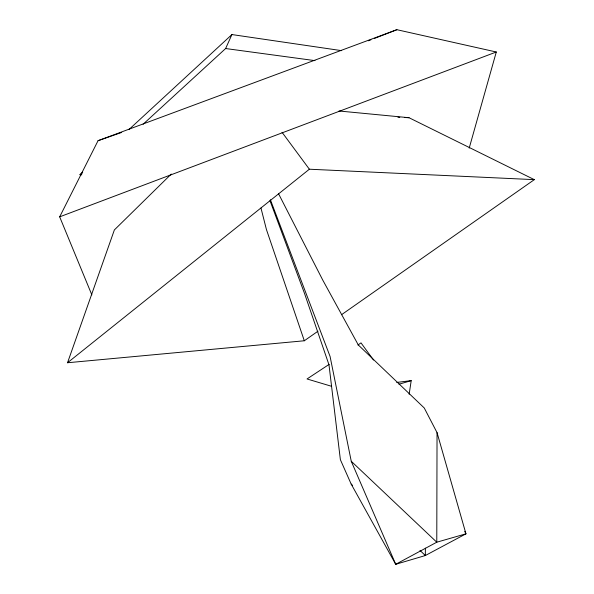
<?xml version="1.0" encoding="UTF-8"?>
<svg xmlns="http://www.w3.org/2000/svg" width="594" height="594" viewBox="0 0 594 594"><rect width="100%" height="100%" fill="white"/><g stroke="black" fill="none" stroke-linecap="round" stroke-linejoin="round"><path stroke-width="0.89" d="M278.549 193.726L322.742 280.064L358.316 344.988L424.257 407.981L437.043 432.632L436.776 542.203L395.715 564.3L351.158 484.043L340.377 459.689L328.987 364.82L304.492 293.362L269.973 200.638M425.393 548.136L425.326 555.539L395.715 564.3L351.254 461.263L330.071 356.445L270.381 199.74M409.147 394.238L411.211 380.628L396.718 382.432M469.201 148.114L496.294 51.997L396.874 29.7L98.062 140.689L59.675 216.84L91.855 294.899M317.976 331.2L304.314 340.77L67.53 362.748L114.367 229.937L171.272 174.049M143.102 124.25L225.623 48.537L231.92 34.563L341.624 50.653M81.809 174.807L79.96 174.74L82.685 172.23M129.024 129.485L231.92 34.563M67.53 362.748L309.377 169.216L534.325 179.648L341.513 314.716M79.96 174.74L82.128 173.047M357.974 344.995L360.996 342.872L373.522 360.038M329.173 364.36L307.031 378.965L331.638 386.315M368.362 40.786L370.953 39.783M374.413 38.439L396.874 29.7M59.675 216.84L496.294 51.997M98.062 140.689L121.681 132.447M398.982 384.221L411.211 380.628M397.906 117.241L399.755 117.322M404.38 117.515L409.006 117.716L534.325 179.648M339.003 110.989L409.006 117.716M225.623 48.537L314.969 60.633M351.254 461.263L436.776 542.203L465.963 533.828L437.043 432.632M351.158 484.043L352.494 485.328M419.98 550.386L425.326 555.539L465.963 533.828L464.753 531.348M282.039 132.284L309.377 169.216M304.314 340.77L266.439 229.544L260.966 208.034"/></g></svg>
